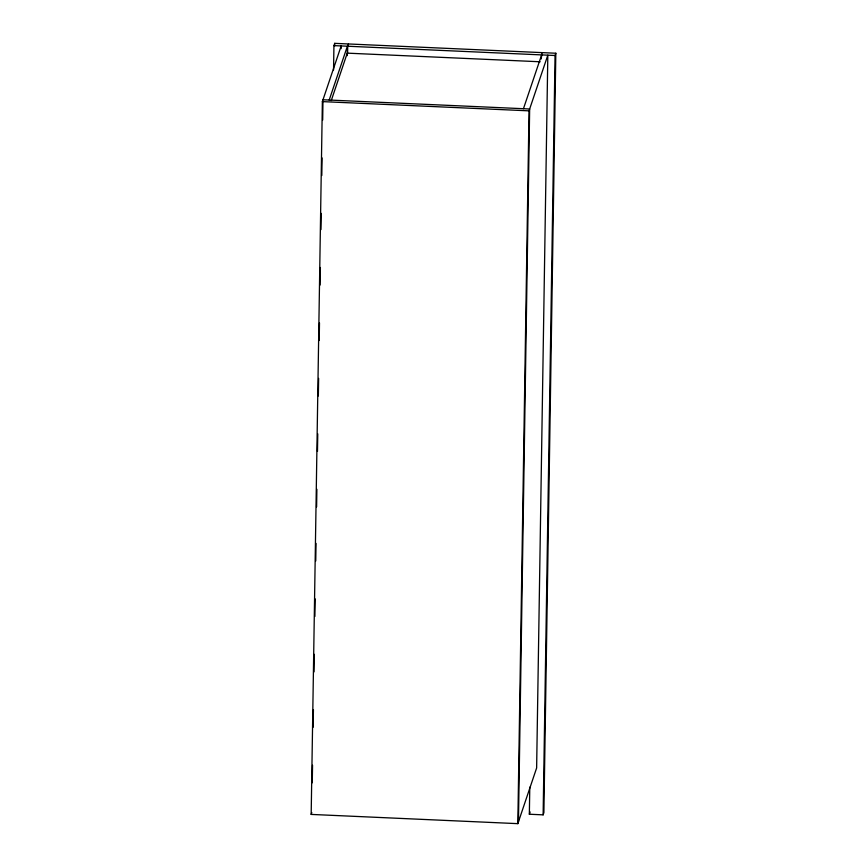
<?xml version="1.0" encoding="UTF-8"?>
<svg xmlns="http://www.w3.org/2000/svg" width="867" height="867" viewBox="0 0 867 867"><rect width="100%" height="100%" fill="white"/><g stroke="black" fill="none" stroke-linecap="round" stroke-linejoin="round"><path stroke-width="1.3" d="M517.827 823.65L529.033 110.846L547.825 55.174L536.63 767.978L517.827 823.65L311.177 814.416L322.372 101.612L341.165 45.94L341.132 48.65M312.272 782.803L312.543 765.225M313.139 727.348L313.421 709.77M314.017 671.892L314.288 654.314M314.884 616.437L315.165 598.859M315.751 560.982L316.032 543.403M316.607 506.881L316.878 489.291M317.474 451.425L317.755 433.847M318.352 395.97L318.623 378.391M319.219 340.514L319.49 322.936M320.086 285.059L320.367 267.48M320.963 229.603L321.213 213.369M321.809 175.502L322.09 157.913M322.687 120.047L322.957 102.458M333.557 69.978L333.936 45.615L334.705 43.35L555.823 53.234L543.891 812.585L543.132 814.85L529.347 814.232L529.78 787.171M334.662 46.059L334.705 43.35M347.223 55.683L347.374 46.222L329.2 100.03M347.613 53.006L347.71 46.233L348.48 43.968M518.455 821.797L529.65 108.993L323.001 99.759M541.214 58.945L542.048 52.616M543.132 814.85L555.053 55.499L555.823 53.234M331.259 100.561L347.255 53.147L540.163 61.774M523.451 108.711L541.626 54.903M311.177 814.416L311.806 812.563M529.347 814.232L530.116 811.967M333.936 45.615L555.053 55.499M322.372 101.612L529.033 110.846"/></g></svg>
